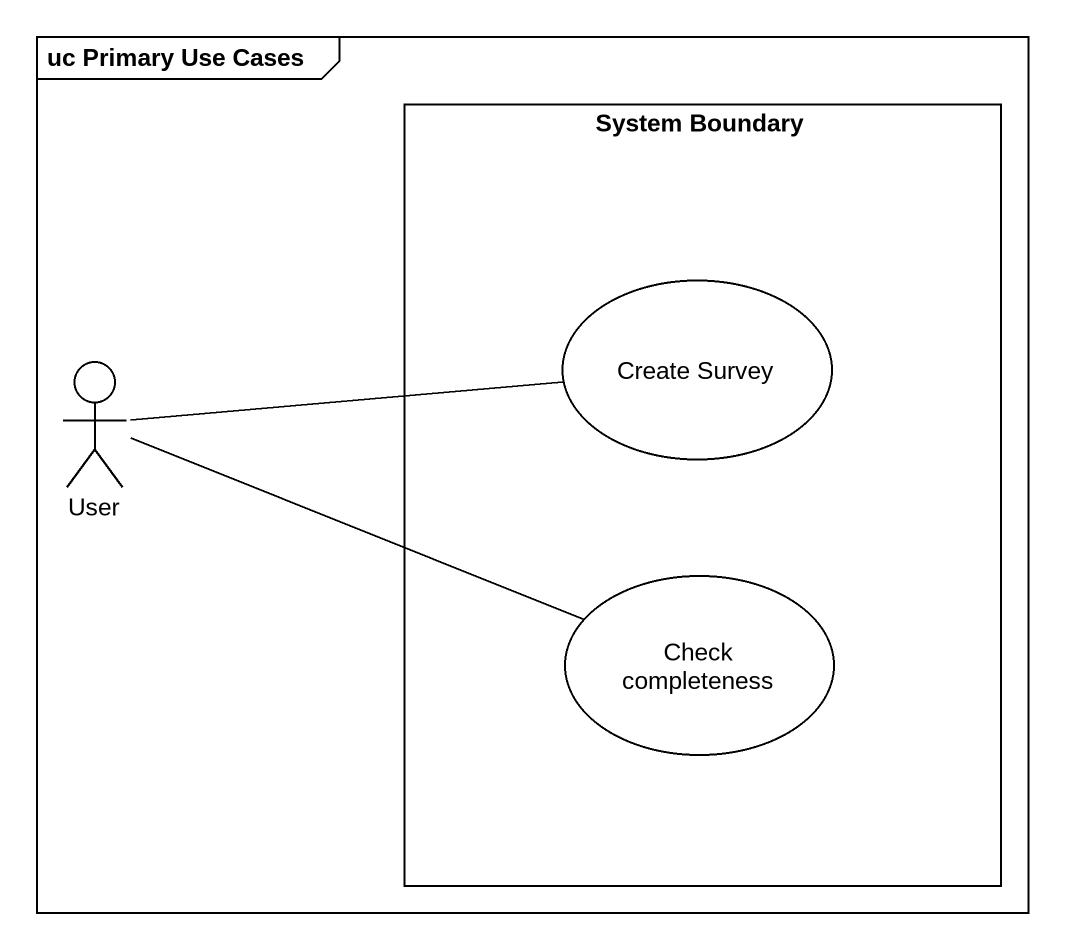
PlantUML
@startuml
mainframe uc Primary Use Cases
rectangle "System Boundary" as System_Boundary {
  usecase "Create Survey" as Create_Survey
  usecase "Check completeness" as Check_completeness
}
actor User
User -right- Create_Survey
User -right- Check_completeness
@enduml
